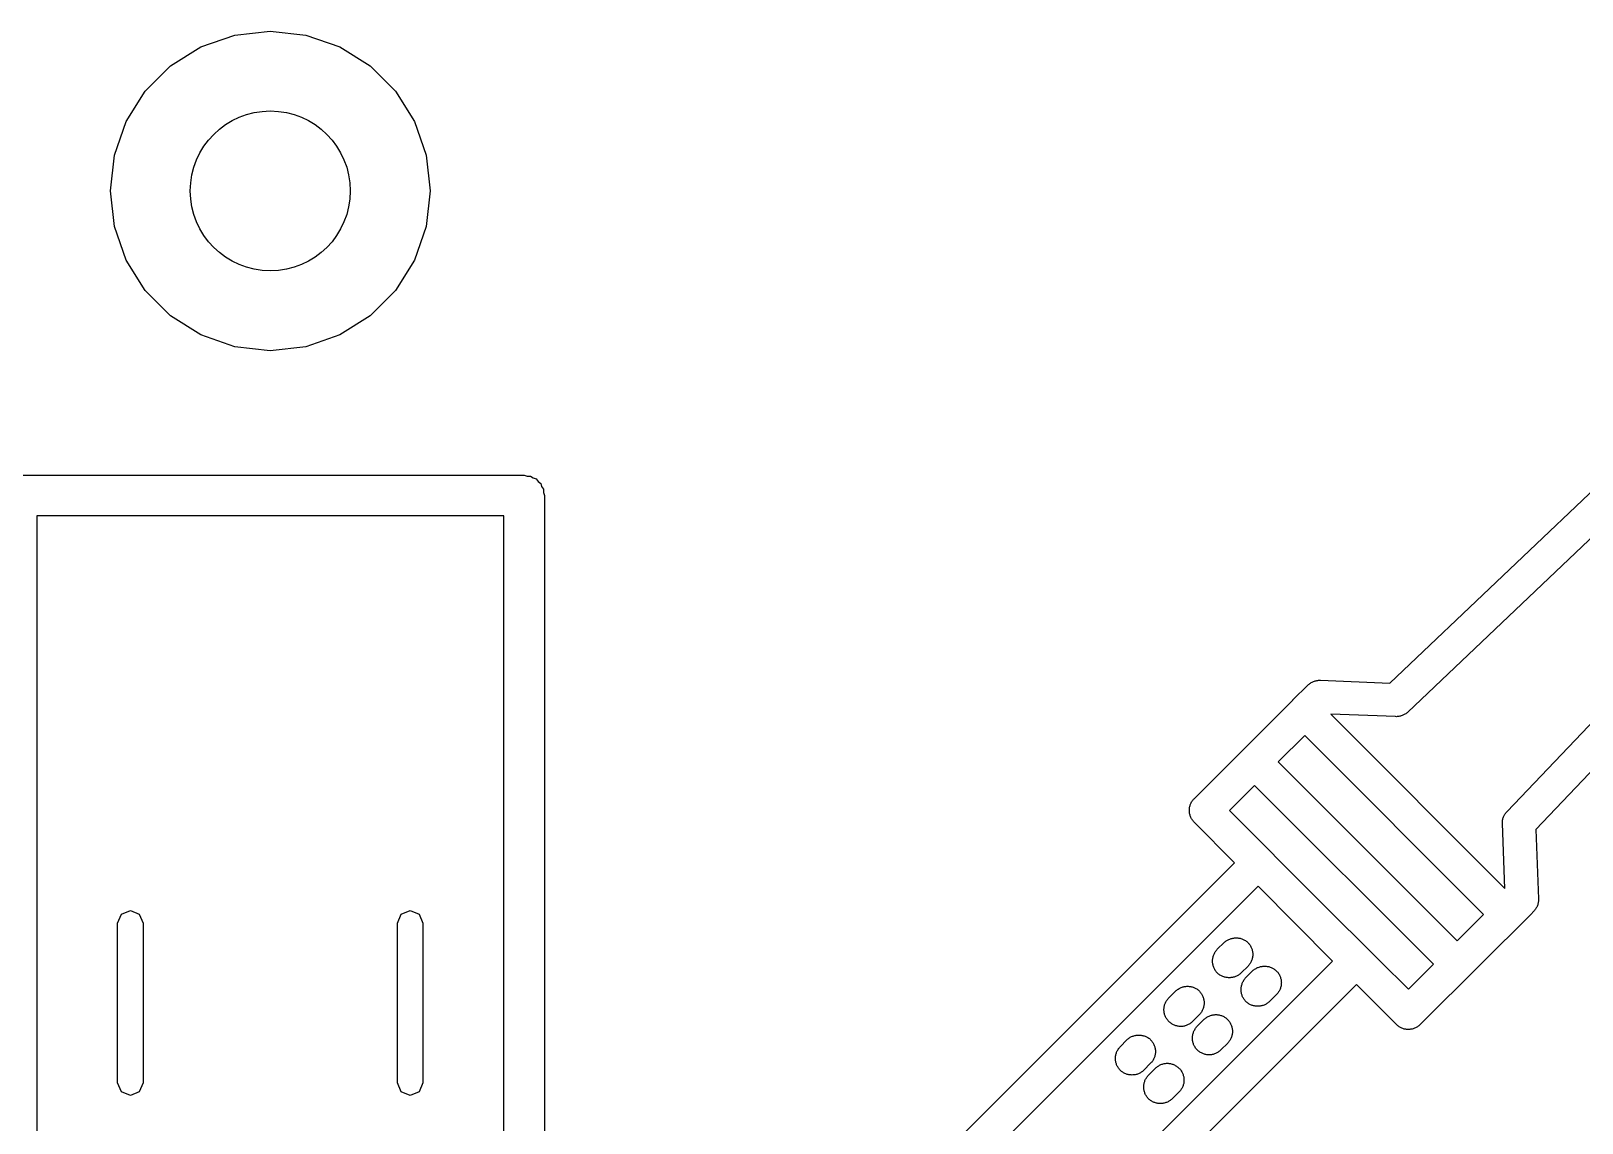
# Model space of a CAD drawing. Extents: x 101.3 to 159.9, y -98.9 to -67.7.
# Drawn here: x 146 to 153.76, y -87.7 to -82.24 of the extents above; entities that cross this region are included whole.
import ezdxf

# ---------------------------------------------------------------- set-up
doc = ezdxf.new("R2010")
doc.units = 0
doc.layers.add('BLACK', color=7, linetype='CONTINUOUS')

msp = doc.modelspace()

# ---------------------------------------------------------------- linework, layer by layer
at = {"layer": 'BLACK', "linetype": 'CONTINUOUS'}
for p, q in [((146.852893, -82.315225), (147.021983, -82.256058)), ((147.021983, -82.256058), (147.2, -82.236)), ((147.2, -82.236), (147.378017, -82.256058)), ((147.378017, -82.256058), (147.547107, -82.315225)), ((146.701208, -82.410535), (146.852893, -82.315225)), ((147.547107, -82.315225), (147.698792, -82.410535)), ((146.574535, -82.537208), (146.701208, -82.410535)), ((147.698792, -82.410535), (147.825465, -82.537208)), ((146.479225, -82.688893), (146.574535, -82.537208)), ((147.825465, -82.537208), (147.920775, -82.688893)), ((146.420058, -82.857983), (146.479225, -82.688893)), ((147.920775, -82.688893), (147.979942, -82.857983)), ((146.4, -83.036), (146.420058, -82.857983)), ((147.979942, -82.857983), (148, -83.036)), ((146.420058, -83.214017), (146.4, -83.036)), ((148, -83.036), (147.979942, -83.214017)), ((146.479225, -83.383107), (146.420058, -83.214017)), ((147.979942, -83.214017), (147.920775, -83.383107)), ((146.574535, -83.534792), (146.479225, -83.383107)), ((147.920775, -83.383107), (147.825465, -83.534792)), ((146.701208, -83.661465), (146.574535, -83.534792)), ((147.825465, -83.534792), (147.698792, -83.661465)), ((152.8, -85.5), (154.890209, -83.510334)), ((146.852893, -83.756775), (146.701208, -83.661465)), ((147.698792, -83.661465), (147.547107, -83.756775)), ((155.006625, -83.629926), (152.8889, -85.644992)), ((147.021983, -83.815942), (146.852893, -83.756775)), ((147.547107, -83.756775), (147.378017, -83.815942)), ((147.2, -83.836), (147.021983, -83.815942)), ((147.378017, -83.815942), (147.2, -83.836)), ((153.385259, -86.142409), (155.398208, -84.025742)), ((155.516742, -84.1411), (153.529192, -86.231309)), ((145.93, -84.4584), (148.47, -84.4584)), ((148.47, -84.4584), (148.485305, -84.463373)), ((148.485305, -84.463373), (148.501396, -84.463373)), ((148.501396, -84.463373), (148.514414, -84.472831)), ((148.514414, -84.472831), (148.529719, -84.477804)), ((148.529719, -84.477804), (148.539177, -84.490822)), ((148.539177, -84.490822), (148.552196, -84.500281)), ((148.552196, -84.500281), (148.557168, -84.515585)), ((148.557168, -84.515585), (148.566627, -84.528604)), ((148.566627, -84.528604), (148.566627, -84.544694)), ((148.566627, -84.544694), (148.5716, -84.56)), ((148.5716, -84.56), (148.5716, -89.64)), ((146.0316, -84.6616), (146.0316, -89.5384)), ((148.3684, -84.6616), (146.0316, -84.6616)), ((148.3684, -89.5384), (148.3684, -84.6616)), ((152.314226, -85.583609), (152.389367, -85.509525)), ((152.389367, -85.509525), (152.392428, -85.506624)), ((152.392428, -85.506624), (152.395653, -85.503878)), ((152.395653, -85.503878), (152.399029, -85.501293)), ((152.399029, -85.501293), (152.402546, -85.498876)), ((152.402546, -85.498876), (152.406194, -85.496632)), ((152.406194, -85.496632), (152.409961, -85.494568)), ((152.409961, -85.494568), (152.413836, -85.49269)), ((152.413836, -85.49269), (152.41781, -85.491004)), ((152.41781, -85.491004), (152.42187, -85.489517)), ((152.42187, -85.489517), (152.426006, -85.488235)), ((152.426006, -85.488235), (152.430207, -85.487163)), ((152.430207, -85.487163), (152.434462, -85.486308)), ((152.434462, -85.486308), (152.438761, -85.485677)), ((152.438761, -85.485677), (152.443092, -85.485275)), ((152.443092, -85.485275), (152.447445, -85.485108)), ((152.447445, -85.485108), (152.451808, -85.485184)), ((152.451808, -85.485184), (152.8, -85.5)), ((152.063401, -85.834434), (152.314226, -85.584667)), ((152.314226, -85.584667), (152.314226, -85.583609)), ((152.827517, -85.667217), (152.503667, -85.655575)), ((152.503667, -85.655575), (153.374675, -86.526584)), ((152.831845, -85.667304), (152.827517, -85.667217)), ((152.836101, -85.667174), (152.831845, -85.667304)), ((152.840286, -85.666829), (152.836101, -85.667174)), ((152.844401, -85.666274), (152.840286, -85.666829)), ((152.848447, -85.665516), (152.844401, -85.666274)), ((152.852427, -85.664557), (152.848447, -85.665516)), ((152.856342, -85.663403), (152.852427, -85.664557)), ((152.860193, -85.662058), (152.856342, -85.663403)), ((152.863982, -85.660527), (152.860193, -85.662058)), ((152.867711, -85.658814), (152.863982, -85.660527)), ((152.871381, -85.656925), (152.867711, -85.658814)), ((152.874993, -85.654864), (152.871381, -85.656925)), ((152.87855, -85.652636), (152.874993, -85.654864)), ((152.882052, -85.650244), (152.87855, -85.652636)), ((152.885502, -85.647695), (152.882052, -85.650244)), ((152.8889, -85.644992), (152.885502, -85.647695)), ((152.37455, -85.761409), (152.240142, -85.893701)), ((153.267784, -86.656759), (152.37455, -85.761409)), ((151.821042, -86.07785), (152.063401, -85.834434)), ((152.240142, -85.893701), (153.135492, -86.789051)), ((152.122667, -86.011176), (151.997784, -86.137117)), ((153.016959, -86.906525), (152.122667, -86.011176)), ((151.802587, -86.104987), (151.804221, -86.101293)), ((151.804221, -86.101293), (151.806048, -86.09767)), ((151.806048, -86.09767), (151.808066, -86.094126)), ((151.808066, -86.094126), (151.810277, -86.090668)), ((151.810277, -86.090668), (151.81268, -86.087304)), ((151.81268, -86.087304), (151.815275, -86.084042)), ((151.815275, -86.084042), (151.818062, -86.080888)), ((151.818062, -86.080888), (151.821042, -86.07785)), ((151.796436, -86.136191), (151.796532, -86.1322)), ((151.796532, -86.140185), (151.796436, -86.136191)), ((151.796532, -86.1322), (151.79682, -86.12822)), ((151.79682, -86.144174), (151.796532, -86.140185)), ((151.79682, -86.12822), (151.797301, -86.124258)), ((151.797301, -86.148152), (151.79682, -86.144174)), ((151.797301, -86.124258), (151.797974, -86.120322)), ((151.797974, -86.152109), (151.797301, -86.148152)), ((151.797974, -86.120322), (151.798839, -86.116419)), ((151.798839, -86.15604), (151.797974, -86.152109)), ((151.798839, -86.116419), (151.799896, -86.112558)), ((151.799896, -86.159936), (151.798839, -86.15604)), ((151.799896, -86.112558), (151.801146, -86.108744)), ((151.801146, -86.16379), (151.799896, -86.159936)), ((151.801146, -86.108744), (151.802587, -86.104987)), ((151.802587, -86.167594), (151.801146, -86.16379)), ((151.804221, -86.17134), (151.802587, -86.167594)), ((151.806048, -86.175022), (151.804221, -86.17134)), ((151.808066, -86.178631), (151.806048, -86.175022)), ((151.810277, -86.18216), (151.808066, -86.178631)), ((151.997784, -86.137117), (152.4444, -86.584792)), ((153.363709, -86.181066), (153.364691, -86.177063)), ((153.364691, -86.177063), (153.365878, -86.173126)), ((153.365878, -86.173126), (153.367267, -86.169264)), ((153.367267, -86.169264), (153.368854, -86.165489)), ((153.368854, -86.165489), (153.370636, -86.161812)), ((153.370636, -86.161812), (153.372611, -86.158244)), ((153.372611, -86.158244), (153.374774, -86.154795)), ((153.374774, -86.154795), (153.377124, -86.151476)), ((153.377124, -86.151476), (153.379657, -86.148298)), ((153.379657, -86.148298), (153.382369, -86.145272)), ((153.382369, -86.145272), (153.385259, -86.142409)), ((151.81268, -86.185602), (151.810277, -86.18216)), ((151.815275, -86.188948), (151.81268, -86.185602)), ((151.818062, -86.192192), (151.815275, -86.188948)), ((151.821042, -86.195325), (151.818062, -86.192192)), ((152.022126, -86.398525), (151.821042, -86.195325)), ((153.361888, -86.19751), (153.362021, -86.193356)), ((153.361975, -86.201675), (153.361888, -86.19751)), ((153.374675, -86.526584), (153.361975, -86.201675)), ((153.362021, -86.193356), (153.362371, -86.189223)), ((153.362371, -86.189223), (153.362934, -86.185123)), ((153.362934, -86.185123), (153.363709, -86.181066)), ((153.529192, -86.231309), (153.54295, -86.5795)), ((149.848309, -88.573401), (152.022126, -86.398525)), ((152.140659, -86.516), (149.964725, -88.691934)), ((152.513192, -86.89065), (152.140659, -86.516)), ((146.455099, -86.655099), (146.5, -86.6365)), ((146.5, -86.6365), (146.544901, -86.655099)), ((147.855099, -86.655099), (147.9, -86.6365)), ((147.9, -86.6365), (147.944901, -86.655099)), ((152.4444, -86.584792), (152.750984, -86.89065)), ((153.519667, -86.640884), (153.503762, -86.656759)), ((153.522382, -86.637822), (153.519667, -86.640884)), ((153.524965, -86.6346), (153.522382, -86.637822)), ((153.527408, -86.631228), (153.524965, -86.6346)), ((153.529705, -86.627721), (153.527408, -86.631228)), ((153.531846, -86.624089), (153.529705, -86.627721)), ((153.533824, -86.620345), (153.531846, -86.624089)), ((153.535632, -86.616503), (153.533824, -86.620345)), ((153.537262, -86.612573), (153.535632, -86.616503)), ((153.538705, -86.608569), (153.537262, -86.612573)), ((153.539955, -86.604504), (153.538705, -86.608569)), ((153.541003, -86.600388), (153.539955, -86.604504)), ((153.541842, -86.596235), (153.541003, -86.600388)), ((153.542464, -86.592058), (153.541842, -86.596235)), ((153.542861, -86.587868), (153.542464, -86.592058)), ((153.543026, -86.583678), (153.542861, -86.587868)), ((153.54295, -86.5795), (153.543026, -86.583678)), ((146.4365, -86.7), (146.455099, -86.655099)), ((146.4365, -87.5), (146.4365, -86.7)), ((146.544901, -86.655099), (146.5635, -86.7)), ((146.5635, -86.7), (146.5635, -87.5)), ((147.8365, -86.7), (147.855099, -86.655099)), ((147.8365, -87.5), (147.8365, -86.7)), ((147.944901, -86.655099), (147.9635, -86.7)), ((147.9635, -86.7), (147.9635, -87.5)), ((153.135492, -86.789051), (153.267784, -86.656759)), ((153.503762, -86.656759), (153.25353, -86.906525)), ((151.9364, -86.831384), (151.970266, -86.797517)), ((151.970266, -86.797517), (151.97349, -86.794814)), ((151.97349, -86.794814), (151.976809, -86.792263)), ((151.976809, -86.792263), (151.980217, -86.789867)), ((151.980217, -86.789867), (151.983711, -86.787629)), ((151.983711, -86.787629), (151.987285, -86.785552)), ((151.987285, -86.785552), (151.990935, -86.783639)), ((151.990935, -86.783639), (151.994656, -86.781894)), ((151.994656, -86.781894), (151.998445, -86.780319)), ((151.998445, -86.780319), (152.002295, -86.778918)), ((152.002295, -86.778918), (152.006202, -86.777694)), ((152.006202, -86.777694), (152.010163, -86.77665)), ((152.010163, -86.77665), (152.014171, -86.775788)), ((152.014171, -86.775788), (152.018223, -86.775113)), ((152.018223, -86.775113), (152.022313, -86.774627)), ((152.022313, -86.774627), (152.026437, -86.774333)), ((152.026437, -86.774333), (152.030591, -86.774234)), ((152.030591, -86.774234), (152.034734, -86.774321)), ((152.034734, -86.774321), (152.038825, -86.774585)), ((152.038825, -86.774585), (152.042863, -86.775029)), ((152.042863, -86.775029), (152.046847, -86.775656)), ((152.046847, -86.775656), (152.050775, -86.776469)), ((152.050775, -86.776469), (152.054646, -86.777471)), ((152.054646, -86.777471), (152.058458, -86.778665)), ((152.058458, -86.778665), (152.06221, -86.780055)), ((152.06221, -86.780055), (152.065899, -86.781643)), ((152.065899, -86.781643), (152.069525, -86.783432)), ((152.069525, -86.783432), (152.073086, -86.785427)), ((152.073086, -86.785427), (152.07658, -86.787629)), ((152.07658, -86.787629), (152.080006, -86.790041)), ((152.080006, -86.790041), (152.083362, -86.792668)), ((152.083362, -86.792668), (152.086647, -86.795512)), ((152.086647, -86.795512), (152.089859, -86.798575)), ((152.089859, -86.798575), (152.092742, -86.801613)), ((151.913424, -86.878629), (151.914076, -86.874656)), ((151.914076, -86.874656), (151.914913, -86.870712)), ((151.914913, -86.870712), (151.915936, -86.866806)), ((151.915936, -86.866806), (151.917145, -86.862943)), ((151.917145, -86.862943), (151.91854, -86.859132)), ((151.91854, -86.859132), (151.920122, -86.85538)), ((151.920122, -86.85538), (151.921889, -86.851694)), ((151.921889, -86.851694), (151.923842, -86.848082)), ((151.923842, -86.848082), (151.925982, -86.844551)), ((151.925982, -86.844551), (151.928307, -86.841108)), ((151.928307, -86.841108), (151.930819, -86.837761)), ((151.930819, -86.837761), (151.933516, -86.834517)), ((151.933516, -86.834517), (151.9364, -86.831384)), ((152.092742, -86.801613), (152.09544, -86.804767)), ((152.09544, -86.804767), (152.097951, -86.808029)), ((152.097951, -86.808029), (152.100277, -86.811393)), ((152.100277, -86.811393), (152.102416, -86.814851)), ((152.102416, -86.814851), (152.104369, -86.818395)), ((152.104369, -86.818395), (152.106137, -86.822018)), ((152.106137, -86.822018), (152.107718, -86.825712)), ((152.107718, -86.825712), (152.109113, -86.829469)), ((152.109113, -86.829469), (152.110323, -86.833283)), ((152.110323, -86.833283), (152.111346, -86.837145)), ((152.111346, -86.876765), (152.110323, -86.880661)), ((152.111346, -86.837145), (152.112183, -86.841047)), ((152.112183, -86.872835), (152.111346, -86.876765)), ((152.112183, -86.841047), (152.112834, -86.844983)), ((152.112834, -86.868877), (152.112183, -86.872835)), ((152.112834, -86.844983), (152.113299, -86.848945)), ((152.113299, -86.864899), (152.112834, -86.868877)), ((152.113299, -86.848945), (152.113578, -86.852925)), ((152.113578, -86.86091), (152.113299, -86.864899)), ((152.113578, -86.852925), (152.113671, -86.856916)), ((152.113671, -86.856916), (152.113578, -86.86091)), ((150.085376, -89.317409), (152.513192, -86.89065)), ((151.912587, -86.890651), (151.91268, -86.886633)), ((151.91268, -86.894668), (151.912587, -86.890651)), ((151.91268, -86.886633), (151.912959, -86.882624)), ((151.912959, -86.898677), (151.91268, -86.894668)), ((151.912959, -86.882624), (151.913424, -86.878629)), ((151.913424, -86.902672), (151.912959, -86.898677)), ((151.914076, -86.906645), (151.913424, -86.902672)), ((151.914913, -86.910589), (151.914076, -86.906645)), ((151.915936, -86.914496), (151.914913, -86.910589)), ((151.917145, -86.918358), (151.915936, -86.914496)), ((151.91854, -86.922169), (151.917145, -86.918358)), ((151.920122, -86.925921), (151.91854, -86.922169)), ((151.921889, -86.929607), (151.920122, -86.925921)), ((151.923842, -86.933219), (151.921889, -86.929607)), ((151.925982, -86.93675), (151.923842, -86.933219)), ((151.928307, -86.940193), (151.925982, -86.93675)), ((151.930819, -86.94354), (151.928307, -86.940193)), ((151.933516, -86.946784), (151.930819, -86.94354)), ((151.9364, -86.949917), (151.933516, -86.946784)), ((151.939536, -86.952801), (151.9364, -86.949917)), ((151.942789, -86.955498), (151.939536, -86.952801)), ((151.946151, -86.95801), (151.942789, -86.955498)), ((152.049602, -86.955498), (152.046241, -86.95801)), ((152.052855, -86.952801), (152.049602, -86.955498)), ((152.055992, -86.949917), (152.052855, -86.952801)), ((152.089859, -86.916051), (152.055992, -86.949917)), ((152.079276, -86.9732), (152.113142, -86.939334)), ((152.092742, -86.912917), (152.089859, -86.916051)), ((152.09544, -86.909673), (152.092742, -86.912917)), ((152.097951, -86.906327), (152.09544, -86.909673)), ((152.100277, -86.902885), (152.097951, -86.906327)), ((152.102416, -86.899356), (152.100277, -86.902885)), ((152.104369, -86.895747), (152.102416, -86.899356)), ((152.106137, -86.892065), (152.104369, -86.895747)), ((152.107718, -86.888319), (152.106137, -86.892065)), ((152.109113, -86.884515), (152.107718, -86.888319)), ((152.110323, -86.880661), (152.109113, -86.884515)), ((152.113142, -86.939334), (152.116365, -86.936456)), ((152.116365, -86.936456), (152.119682, -86.933775)), ((152.119682, -86.933775), (152.123085, -86.93129)), ((152.123085, -86.93129), (152.126569, -86.928998)), ((152.126569, -86.928998), (152.130128, -86.926899)), ((152.130128, -86.926899), (152.133755, -86.92499)), ((152.133755, -86.92499), (152.137443, -86.923271)), ((152.137443, -86.923271), (152.141188, -86.921739)), ((152.141188, -86.921739), (152.144982, -86.920393)), ((152.144982, -86.920393), (152.148819, -86.919232)), ((152.148819, -86.919232), (152.152694, -86.918253)), ((152.152694, -86.918253), (152.1566, -86.917456)), ((152.1566, -86.917456), (152.16053, -86.916839)), ((152.16053, -86.916839), (152.164479, -86.9164)), ((152.164479, -86.9164), (152.168441, -86.916138)), ((152.168441, -86.916138), (152.172409, -86.916051)), ((152.172409, -86.916051), (152.176737, -86.916138)), ((152.176737, -86.916138), (152.180991, -86.916402)), ((152.180991, -86.916402), (152.185171, -86.916846)), ((152.185171, -86.916846), (152.189276, -86.917473)), ((152.189276, -86.917473), (152.193307, -86.918285)), ((152.193307, -86.918285), (152.197263, -86.919287)), ((152.197263, -86.919287), (152.201145, -86.920482)), ((152.201145, -86.920482), (152.204953, -86.921871)), ((152.204953, -86.921871), (152.208686, -86.923459)), ((152.208686, -86.923459), (152.212344, -86.925249)), ((152.212344, -86.925249), (152.215929, -86.927243)), ((152.215929, -86.927243), (152.219439, -86.929445)), ((152.219439, -86.929445), (152.222874, -86.931858)), ((152.222874, -86.931858), (152.226235, -86.934484)), ((152.226235, -86.934484), (152.229522, -86.937328)), ((152.229522, -86.937328), (152.232734, -86.940392)), ((152.232734, -86.940392), (152.235617, -86.943432)), ((152.235617, -86.943432), (152.238315, -86.946595)), ((152.238315, -86.946595), (152.240826, -86.949871)), ((152.240826, -86.949871), (152.243152, -86.953253)), ((152.243152, -86.953253), (152.245291, -86.956733)), ((152.750984, -86.89065), (152.892076, -87.031408)), ((152.892076, -87.031408), (153.016959, -86.906525)), ((153.25353, -86.906525), (152.951342, -87.20815)), ((152.631725, -87.008125), (150.457909, -89.181942)), ((151.734448, -87.03533), (151.737852, -87.032792)), ((151.737852, -87.032792), (151.741336, -87.030433)), ((151.741336, -87.030433), (151.744894, -87.028254)), ((151.744894, -87.028254), (151.748521, -87.026256)), ((151.748521, -87.026256), (151.75221, -87.024441)), ((151.75221, -87.024441), (151.755954, -87.02281)), ((151.755954, -87.02281), (151.759748, -87.021365)), ((151.759748, -87.021365), (151.763586, -87.020108)), ((151.763586, -87.020108), (151.76746, -87.019041)), ((151.76746, -87.019041), (151.771366, -87.018163)), ((151.771366, -87.018163), (151.775296, -87.017479)), ((151.775296, -87.017479), (151.779246, -87.016987)), ((151.779246, -87.016987), (151.783207, -87.016692)), ((151.783207, -87.016692), (151.787175, -87.016593)), ((151.787175, -87.016593), (151.791317, -87.01668)), ((151.791317, -87.01668), (151.795408, -87.016944)), ((151.795408, -87.016944), (151.799446, -87.017388)), ((151.799446, -87.017388), (151.80343, -87.018015)), ((151.80343, -87.018015), (151.807359, -87.018828)), ((151.807359, -87.018828), (151.811229, -87.01983)), ((151.811229, -87.01983), (151.815041, -87.021024)), ((151.815041, -87.021024), (151.818793, -87.022413)), ((151.818793, -87.022413), (151.822482, -87.024001)), ((151.822482, -87.024001), (151.826108, -87.025791)), ((151.826108, -87.025791), (151.829669, -87.027785)), ((151.829669, -87.027785), (151.833163, -87.029987)), ((151.833163, -87.029987), (151.836589, -87.0324)), ((151.836589, -87.0324), (151.839945, -87.035026)), ((151.949613, -86.960335), (151.946151, -86.95801)), ((151.953168, -86.962475), (151.949613, -86.960335)), ((151.956808, -86.964428), (151.953168, -86.962475)), ((151.960526, -86.966196), (151.956808, -86.964428)), ((151.964314, -86.967777), (151.960526, -86.966196)), ((151.968163, -86.969172), (151.964314, -86.967777)), ((151.972067, -86.970381), (151.968163, -86.969172)), ((151.976018, -86.971405), (151.972067, -86.970381)), ((151.980007, -86.972242), (151.976018, -86.971405)), ((151.984027, -86.972893), (151.980007, -86.972242)), ((151.98807, -86.973358), (151.984027, -86.972893)), ((151.992129, -86.973637), (151.98807, -86.973358)), ((151.996196, -86.97373), (151.992129, -86.973637)), ((152.000263, -86.973637), (151.996196, -86.97373)), ((152.004322, -86.973358), (152.000263, -86.973637)), ((152.008365, -86.972893), (152.004322, -86.973358)), ((152.012385, -86.972242), (152.008365, -86.972893)), ((152.016374, -86.971405), (152.012385, -86.972242)), ((152.020325, -86.970381), (152.016374, -86.971405)), ((152.024229, -86.969172), (152.020325, -86.970381)), ((152.028078, -86.967777), (152.024229, -86.969172)), ((152.031866, -86.966196), (152.028078, -86.967777)), ((152.035584, -86.964428), (152.031866, -86.966196)), ((152.039224, -86.962475), (152.035584, -86.964428)), ((152.042779, -86.960335), (152.039224, -86.962475)), ((152.046241, -86.95801), (152.042779, -86.960335)), ((152.055463, -87.03379), (152.055556, -87.02972)), ((152.055556, -87.02972), (152.055835, -87.025652)), ((152.055835, -87.025652), (152.0563, -87.021593)), ((152.0563, -87.021593), (152.056951, -87.017551)), ((152.056951, -87.017551), (152.057788, -87.013534)), ((152.057788, -87.013534), (152.058812, -87.00955)), ((152.058812, -87.00955), (152.060021, -87.005606)), ((152.060021, -87.005606), (152.061416, -87.001709)), ((152.061416, -87.001709), (152.062997, -86.997869)), ((152.062997, -86.997869), (152.064765, -86.994092)), ((152.064765, -86.994092), (152.066718, -86.990387)), ((152.066718, -86.990387), (152.068858, -86.98676)), ((152.068858, -86.98676), (152.071183, -86.983221)), ((152.071183, -86.983221), (152.073695, -86.979776)), ((152.073695, -86.979776), (152.076392, -86.976433)), ((152.076392, -86.976433), (152.079276, -86.9732)), ((152.245291, -86.956733), (152.247245, -86.960303)), ((152.247245, -86.960303), (152.249012, -86.963953)), ((152.249012, -86.963953), (152.250593, -86.967677)), ((152.250593, -87.030582), (152.249012, -87.034306)), ((152.250593, -86.967677), (152.251988, -86.971466)), ((152.251988, -87.026793), (152.250593, -87.030582)), ((152.251988, -86.971466), (152.253198, -86.975312)), ((152.253198, -87.022947), (152.251988, -87.026793)), ((152.253198, -86.975312), (152.254221, -86.979207)), ((152.254221, -87.019052), (152.253198, -87.022947)), ((152.254221, -86.979207), (152.255058, -86.983143)), ((152.255058, -87.015116), (152.254221, -87.019052)), ((152.255058, -86.983143), (152.255709, -86.987111)), ((152.255709, -87.011148), (152.255058, -87.015116)), ((152.255709, -86.987111), (152.256174, -86.991104)), ((152.256174, -87.007155), (152.255709, -87.011148)), ((152.256174, -86.991104), (152.256453, -86.995113)), ((152.256453, -87.003147), (152.256174, -87.007155)), ((152.256453, -86.995113), (152.256546, -86.99913)), ((152.256546, -86.99913), (152.256453, -87.003147)), ((152.832808, -87.20815), (152.631725, -87.008125)), ((151.671839, -87.114086), (151.672896, -87.11019)), ((151.672896, -87.11019), (151.674146, -87.106336)), ((151.674146, -87.106336), (151.675588, -87.102532)), ((151.675588, -87.102532), (151.677222, -87.098785)), ((151.677222, -87.098785), (151.679048, -87.095104)), ((151.679048, -87.095104), (151.681066, -87.091495)), ((151.681066, -87.091495), (151.683277, -87.087965)), ((151.683277, -87.087965), (151.68568, -87.084524)), ((151.68568, -87.084524), (151.688275, -87.081178)), ((151.688275, -87.081178), (151.691063, -87.077934)), ((151.691063, -87.077934), (151.694042, -87.074801)), ((151.694042, -87.074801), (151.727908, -87.040934)), ((151.727908, -87.040934), (151.731132, -87.038044)), ((151.731132, -87.038044), (151.734448, -87.03533)), ((151.839945, -87.035026), (151.84323, -87.03787)), ((151.84323, -87.03787), (151.846442, -87.040934)), ((151.846442, -87.040934), (151.849325, -87.043974)), ((151.849325, -87.043974), (151.852023, -87.047136)), ((151.852023, -87.047136), (151.854534, -87.050413)), ((151.854534, -87.050413), (151.85686, -87.053795)), ((151.85686, -87.053795), (151.858999, -87.057275)), ((151.858999, -87.057275), (151.860953, -87.060844)), ((151.860953, -87.060844), (151.86272, -87.064495)), ((151.86272, -87.064495), (151.864301, -87.068219)), ((151.864301, -87.068219), (151.865697, -87.072008)), ((151.865697, -87.072008), (151.866906, -87.075854)), ((151.866906, -87.075854), (151.867929, -87.079749)), ((151.867929, -87.079749), (151.868766, -87.083685)), ((151.868766, -87.083685), (151.869417, -87.087653)), ((151.869417, -87.087653), (151.869882, -87.091645)), ((151.869882, -87.107697), (151.869417, -87.11169)), ((151.869882, -87.091645), (151.870161, -87.095654)), ((151.870161, -87.103688), (151.869882, -87.107697)), ((151.870161, -87.095654), (151.870254, -87.099671)), ((151.870254, -87.099671), (151.870161, -87.103688)), ((152.055556, -87.037854), (152.055463, -87.03379)), ((152.055835, -87.041903), (152.055556, -87.037854)), ((152.0563, -87.045931), (152.055835, -87.041903)), ((152.056951, -87.04993), (152.0563, -87.045931)), ((152.057788, -87.053891), (152.056951, -87.04993)), ((152.058812, -87.057807), (152.057788, -87.053891)), ((152.060021, -87.061671), (152.058812, -87.057807)), ((152.061416, -87.065474), (152.060021, -87.061671)), ((152.062997, -87.069209), (152.061416, -87.065474)), ((152.064765, -87.072868), (152.062997, -87.069209)), ((152.066718, -87.076443), (152.064765, -87.072868)), ((152.068858, -87.079927), (152.066718, -87.076443)), ((152.071183, -87.083311), (152.068858, -87.079927)), ((152.073695, -87.086589), (152.071183, -87.083311)), ((152.076392, -87.089752), (152.073695, -87.086589)), ((152.079276, -87.092792), (152.076392, -87.089752)), ((152.082316, -87.095676), (152.079276, -87.092792)), ((152.085479, -87.098373), (152.082316, -87.095676)), ((152.088756, -87.100885), (152.085479, -87.098373)), ((152.092139, -87.10321), (152.088756, -87.100885)), ((152.095621, -87.10535), (152.092139, -87.10321)), ((152.099193, -87.107303), (152.095621, -87.10535)), ((152.102848, -87.10907), (152.099193, -87.107303)), ((152.106577, -87.110652), (152.102848, -87.10907)), ((152.110373, -87.112047), (152.106577, -87.110652)), ((152.169912, -87.110652), (152.166069, -87.112047)), ((152.173694, -87.10907), (152.169912, -87.110652)), ((152.177408, -87.107303), (152.173694, -87.10907)), ((152.181045, -87.10535), (152.177408, -87.107303)), ((152.184598, -87.10321), (152.181045, -87.10535)), ((152.188059, -87.100885), (152.184598, -87.10321)), ((152.19142, -87.098373), (152.188059, -87.100885)), ((152.194672, -87.095676), (152.19142, -87.098373)), ((152.197809, -87.092792), (152.194672, -87.095676)), ((152.232734, -87.057867), (152.197809, -87.092792)), ((152.235617, -87.054827), (152.232734, -87.057867)), ((152.238315, -87.051664), (152.235617, -87.054827)), ((152.240826, -87.048388), (152.238315, -87.051664)), ((152.243152, -87.045006), (152.240826, -87.048388)), ((152.245291, -87.041526), (152.243152, -87.045006)), ((152.247245, -87.037957), (152.245291, -87.041526)), ((152.249012, -87.034306), (152.247245, -87.037957)), ((151.669436, -87.133935), (151.669532, -87.129941)), ((151.669532, -87.137925), (151.669436, -87.133935)), ((151.669532, -87.129941), (151.66982, -87.125951)), ((151.66982, -87.141905), (151.669532, -87.137925)), ((151.66982, -87.125951), (151.670301, -87.121974)), ((151.670301, -87.145867), (151.66982, -87.141905)), ((151.670301, -87.121974), (151.670974, -87.118016)), ((151.670974, -87.149803), (151.670301, -87.145867)), ((151.670974, -87.118016), (151.671839, -87.114086)), ((151.671839, -87.153706), (151.670974, -87.149803)), ((151.672896, -87.157568), (151.671839, -87.153706)), ((151.674146, -87.161381), (151.672896, -87.157568)), ((151.675588, -87.165139), (151.674146, -87.161381)), ((151.677222, -87.168833), (151.675588, -87.165139)), ((151.679048, -87.172455), (151.677222, -87.168833)), ((151.681066, -87.176), (151.679048, -87.172455)), ((151.683277, -87.179457), (151.681066, -87.176)), ((151.68568, -87.182821), (151.683277, -87.179457)), ((151.688275, -87.186084), (151.68568, -87.182821)), ((151.691063, -87.189238), (151.688275, -87.186084)), ((151.846442, -87.158409), (151.811517, -87.193334)), ((151.835859, -87.216617), (151.870784, -87.181692)), ((151.849325, -87.155368), (151.846442, -87.158409)), ((151.852023, -87.152206), (151.849325, -87.155368)), ((151.854534, -87.14893), (151.852023, -87.152206)), ((151.85686, -87.145547), (151.854534, -87.14893)), ((151.858999, -87.142068), (151.85686, -87.145547)), ((151.860953, -87.138498), (151.858999, -87.142068)), ((151.86272, -87.134847), (151.860953, -87.138498)), ((151.864301, -87.131123), (151.86272, -87.134847)), ((151.865697, -87.127334), (151.864301, -87.131123)), ((151.866906, -87.123488), (151.865697, -87.127334)), ((151.867929, -87.119593), (151.866906, -87.123488)), ((151.868766, -87.115658), (151.867929, -87.119593)), ((151.869417, -87.11169), (151.868766, -87.115658)), ((151.870784, -87.181692), (151.874007, -87.178989)), ((151.874007, -87.178989), (151.877324, -87.176438)), ((151.877324, -87.176438), (151.880727, -87.174041)), ((151.880727, -87.174041), (151.884211, -87.171803)), ((151.884211, -87.171803), (151.88777, -87.169726)), ((151.88777, -87.169726), (151.891396, -87.167814)), ((151.891396, -87.167814), (151.895085, -87.166069)), ((151.895085, -87.166069), (151.898829, -87.164494)), ((151.898829, -87.164494), (151.902623, -87.163093)), ((151.902623, -87.163093), (151.906461, -87.161869)), ((151.906461, -87.161869), (151.910336, -87.160825)), ((151.910336, -87.160825), (151.914241, -87.159963)), ((151.914241, -87.159963), (151.918172, -87.159288)), ((151.918172, -87.159288), (151.922121, -87.158801)), ((151.922121, -87.158801), (151.926082, -87.158507)), ((151.926082, -87.158507), (151.93005, -87.158409)), ((151.93005, -87.158409), (151.934017, -87.158508)), ((151.934017, -87.158508), (151.937977, -87.158806)), ((151.937977, -87.158806), (151.941921, -87.159302)), ((151.941921, -87.159302), (151.945842, -87.159996)), ((151.945842, -87.159996), (151.949732, -87.160889)), ((151.949732, -87.160889), (151.953584, -87.161981)), ((151.953584, -87.161981), (151.957388, -87.16327)), ((151.957388, -87.16327), (151.961139, -87.164759)), ((151.961139, -87.164759), (151.964827, -87.166445)), ((151.964827, -87.166445), (151.968446, -87.168331)), ((151.968446, -87.168331), (151.971987, -87.170414)), ((151.971987, -87.170414), (151.975443, -87.172696)), ((151.975443, -87.172696), (151.978806, -87.175177)), ((151.978806, -87.175177), (151.982068, -87.177855)), ((151.982068, -87.177855), (151.985222, -87.180733)), ((151.985222, -87.180733), (151.988259, -87.183808)), ((151.988259, -87.183808), (151.991142, -87.186849)), ((151.991142, -87.186849), (151.99384, -87.190011)), ((152.114228, -87.113256), (152.110373, -87.112047)), ((152.118134, -87.114279), (152.114228, -87.113256)), ((152.122082, -87.115116), (152.118134, -87.114279)), ((152.126066, -87.115768), (152.122082, -87.115116)), ((152.130076, -87.116233), (152.126066, -87.115768)), ((152.134105, -87.116512), (152.130076, -87.116233)), ((152.138145, -87.116605), (152.134105, -87.116512)), ((152.142189, -87.116512), (152.138145, -87.116605)), ((152.146227, -87.116233), (152.142189, -87.116512)), ((152.150253, -87.115768), (152.146227, -87.116233)), ((152.154258, -87.115116), (152.150253, -87.115768)), ((152.158234, -87.114279), (152.154258, -87.115116)), ((152.162174, -87.113256), (152.158234, -87.114279)), ((152.166069, -87.112047), (152.162174, -87.113256)), ((151.511612, -87.266756), (151.515362, -87.26541)), ((151.515362, -87.26541), (151.519167, -87.264249)), ((151.519167, -87.264249), (151.523018, -87.26327)), ((151.523018, -87.26327), (151.526908, -87.262473)), ((151.526908, -87.262473), (151.530829, -87.261856)), ((151.530829, -87.261856), (151.534773, -87.261417)), ((151.534773, -87.261417), (151.538732, -87.261155)), ((151.538732, -87.261155), (151.5427, -87.261067)), ((151.5427, -87.261067), (151.546854, -87.261143)), ((151.546854, -87.261143), (151.550979, -87.261373)), ((151.550979, -87.261373), (151.555069, -87.261765)), ((151.555069, -87.261765), (151.559121, -87.262324)), ((151.559121, -87.262324), (151.563129, -87.263057)), ((151.563129, -87.263057), (151.567089, -87.26397)), ((151.567089, -87.26397), (151.570997, -87.265068)), ((151.570997, -87.265068), (151.574847, -87.266359)), ((151.694042, -87.192275), (151.691063, -87.189238)), ((151.697173, -87.195351), (151.694042, -87.192275)), ((151.700408, -87.198229), (151.697173, -87.195351)), ((151.70374, -87.200908), (151.700408, -87.198229)), ((151.707164, -87.20339), (151.70374, -87.200908)), ((151.710671, -87.205674), (151.707164, -87.20339)), ((151.714255, -87.20776), (151.710671, -87.205674)), ((151.717908, -87.20965), (151.714255, -87.20776)), ((151.721625, -87.211342), (151.717908, -87.20965)), ((151.725397, -87.212837), (151.721625, -87.211342)), ((151.729218, -87.214136), (151.725397, -87.212837)), ((151.733081, -87.215238), (151.729218, -87.214136)), ((151.736979, -87.216144), (151.733081, -87.215238)), ((151.740905, -87.216853), (151.736979, -87.216144)), ((151.744851, -87.217367), (151.740905, -87.216853)), ((151.748812, -87.217685), (151.744851, -87.217367)), ((151.752779, -87.217808), (151.748812, -87.217685)), ((151.756747, -87.217735), (151.752779, -87.217808)), ((151.760708, -87.217467), (151.756747, -87.217735)), ((151.764654, -87.217004), (151.760708, -87.217467)), ((151.76858, -87.216346), (151.764654, -87.217004)), ((151.772478, -87.215494), (151.76858, -87.216346)), ((151.776341, -87.214447), (151.772478, -87.215494)), ((151.780162, -87.213207), (151.776341, -87.214447)), ((151.783934, -87.211772), (151.780162, -87.213207)), ((151.787651, -87.210143), (151.783934, -87.211772)), ((151.791304, -87.208321), (151.787651, -87.210143)), ((151.794888, -87.206306), (151.791304, -87.208321)), ((151.798395, -87.204097), (151.794888, -87.206306)), ((151.801819, -87.201695), (151.798395, -87.204097)), ((151.805151, -87.199101), (151.801819, -87.201695)), ((151.808386, -87.196313), (151.805151, -87.199101)), ((151.811517, -87.193334), (151.808386, -87.196313)), ((151.812418, -87.268296), (151.812883, -87.264316)), ((151.812883, -87.264316), (151.813534, -87.260354)), ((151.813534, -87.260354), (151.814372, -87.256415)), ((151.814372, -87.256415), (151.815395, -87.252508)), ((151.815395, -87.252508), (151.816604, -87.248637)), ((151.816604, -87.248637), (151.817999, -87.244812)), ((151.817999, -87.244812), (151.819581, -87.241037)), ((151.819581, -87.241037), (151.821348, -87.23732)), ((151.821348, -87.23732), (151.823301, -87.233669)), ((151.823301, -87.233669), (151.825441, -87.230088)), ((151.825441, -87.230088), (151.827766, -87.226586)), ((151.827766, -87.226586), (151.830278, -87.223169)), ((151.830278, -87.223169), (151.832975, -87.219844)), ((151.832975, -87.219844), (151.835859, -87.216617)), ((151.99384, -87.190011), (151.996351, -87.193288)), ((151.996351, -87.193288), (151.998677, -87.19667)), ((151.998677, -87.19667), (152.000816, -87.20015)), ((152.000816, -87.20015), (152.00277, -87.203719)), ((152.00277, -87.203719), (152.004537, -87.20737)), ((152.004537, -87.20737), (152.006118, -87.211094)), ((152.006118, -87.211094), (152.007514, -87.214883)), ((152.007514, -87.214883), (152.008723, -87.218729)), ((152.008723, -87.218729), (152.009746, -87.222624)), ((152.009746, -87.262468), (152.008723, -87.266363)), ((152.009746, -87.222624), (152.010583, -87.226559)), ((152.010583, -87.258533), (152.009746, -87.262468)), ((152.010583, -87.226559), (152.011234, -87.230527)), ((152.011234, -87.254564), (152.010583, -87.258533)), ((152.011234, -87.230527), (152.011699, -87.23452)), ((152.011699, -87.250572), (152.011234, -87.254564)), ((152.011699, -87.23452), (152.011978, -87.238529)), ((152.011978, -87.246563), (152.011699, -87.250572)), ((152.011978, -87.238529), (152.012071, -87.242546)), ((152.012071, -87.242546), (152.011978, -87.246563)), ((152.835846, -87.21113), (152.832808, -87.20815)), ((152.839, -87.213918), (152.835846, -87.21113)), ((152.842263, -87.216513), (152.839, -87.213918)), ((152.845628, -87.218916), (152.842263, -87.216513)), ((152.849088, -87.221126), (152.845628, -87.218916)), ((152.852635, -87.223145), (152.849088, -87.221126)), ((152.856262, -87.224971), (152.852635, -87.223145)), ((152.859961, -87.226605), (152.856262, -87.224971)), ((152.863726, -87.228047), (152.859961, -87.226605)), ((152.867548, -87.229296), (152.863726, -87.228047)), ((152.871421, -87.230354), (152.867548, -87.229296)), ((152.875336, -87.231219), (152.871421, -87.230354)), ((152.879288, -87.231892), (152.875336, -87.231219)), ((152.883267, -87.232372), (152.879288, -87.231892)), ((152.887268, -87.232661), (152.883267, -87.232372)), ((152.891282, -87.232757), (152.887268, -87.232661)), ((152.895302, -87.232661), (152.891282, -87.232757)), ((152.899321, -87.232372), (152.895302, -87.232661)), ((152.903331, -87.231892), (152.899321, -87.232372)), ((152.907326, -87.231219), (152.903331, -87.231892)), ((152.911297, -87.230354), (152.907326, -87.231219)), ((152.915238, -87.229296), (152.911297, -87.230354)), ((152.919141, -87.228047), (152.915238, -87.229296)), ((152.922999, -87.226605), (152.919141, -87.228047)), ((152.926803, -87.224971), (152.922999, -87.226605)), ((152.930548, -87.223145), (152.926803, -87.224971)), ((152.934225, -87.221126), (152.930548, -87.223145)), ((152.937828, -87.218916), (152.934225, -87.221126)), ((152.941348, -87.216513), (152.937828, -87.218916)), ((152.944779, -87.213918), (152.941348, -87.216513)), ((152.948112, -87.21113), (152.944779, -87.213918)), ((152.951342, -87.20815), (152.948112, -87.21113)), ((151.432766, -87.346412), (151.434347, -87.342718)), ((151.434347, -87.342718), (151.436115, -87.339095)), ((151.436115, -87.339095), (151.438068, -87.335551)), ((151.438068, -87.335551), (151.440207, -87.332093)), ((151.440207, -87.332093), (151.442533, -87.328729)), ((151.442533, -87.328729), (151.445044, -87.325467)), ((151.445044, -87.325467), (151.447742, -87.322313)), ((151.447742, -87.322313), (151.450625, -87.319275)), ((151.450625, -87.319275), (151.484492, -87.28435)), ((151.484492, -87.28435), (151.487529, -87.281473)), ((151.487529, -87.281473), (151.490683, -87.278792)), ((151.490683, -87.278792), (151.493945, -87.276307)), ((151.493945, -87.276307), (151.497308, -87.274015)), ((151.497308, -87.274015), (151.500763, -87.271916)), ((151.500763, -87.271916), (151.504304, -87.270007)), ((151.504304, -87.270007), (151.507923, -87.268288)), ((151.507923, -87.268288), (151.511612, -87.266756)), ((151.574847, -87.266359), (151.578635, -87.267848)), ((151.578635, -87.267848), (151.582357, -87.269542)), ((151.582357, -87.269542), (151.586007, -87.271447)), ((151.586007, -87.271447), (151.589581, -87.273569)), ((151.589581, -87.273569), (151.593075, -87.275914)), ((151.593075, -87.275914), (151.596483, -87.278488)), ((151.596483, -87.278488), (151.599801, -87.281299)), ((151.599801, -87.281299), (151.603025, -87.28435)), ((151.603025, -87.28435), (151.605909, -87.287484)), ((151.605909, -87.287484), (151.608606, -87.290728)), ((151.608606, -87.290728), (151.611118, -87.294074)), ((151.611118, -87.294074), (151.613443, -87.297516)), ((151.613443, -87.297516), (151.615582, -87.301045)), ((151.615582, -87.301045), (151.617536, -87.304654)), ((151.617536, -87.304654), (151.619303, -87.308335)), ((151.619303, -87.308335), (151.620884, -87.312082)), ((151.620884, -87.312082), (151.62228, -87.315886)), ((151.62228, -87.315886), (151.623489, -87.31974)), ((151.623489, -87.31974), (151.624512, -87.323636)), ((151.624512, -87.323636), (151.625349, -87.327566)), ((151.625349, -87.327566), (151.626, -87.331524)), ((151.626, -87.331524), (151.626466, -87.335502)), ((151.626466, -87.335502), (151.626745, -87.339491)), ((151.626745, -87.339491), (151.626838, -87.343485)), ((151.812046, -87.276281), (151.812139, -87.272287)), ((151.812139, -87.280271), (151.812046, -87.276281)), ((151.812139, -87.272287), (151.812418, -87.268296)), ((151.812418, -87.284252), (151.812139, -87.280271)), ((151.812883, -87.288217), (151.812418, -87.284252)), ((151.813534, -87.292158), (151.812883, -87.288217)), ((151.814372, -87.296068), (151.813534, -87.292158)), ((151.815395, -87.299942), (151.814372, -87.296068)), ((151.816604, -87.303772), (151.815395, -87.299942)), ((151.817999, -87.307551), (151.816604, -87.303772)), ((151.819581, -87.311273), (151.817999, -87.307551)), ((151.821348, -87.314931), (151.819581, -87.311273)), ((151.823301, -87.318517), (151.821348, -87.314931)), ((151.825441, -87.322027), (151.823301, -87.318517)), ((151.827766, -87.325451), (151.825441, -87.322027)), ((151.830278, -87.328785), (151.827766, -87.325451)), ((151.832975, -87.33202), (151.830278, -87.328785)), ((151.835859, -87.33515), (151.832975, -87.33202)), ((151.839085, -87.33813), (151.835859, -87.33515)), ((151.842411, -87.340917), (151.839085, -87.33813)), ((151.845828, -87.343513), (151.842411, -87.340917)), ((151.948026, -87.340917), (151.944693, -87.343513)), ((151.951261, -87.33813), (151.948026, -87.340917)), ((151.954392, -87.33515), (151.951261, -87.33813)), ((151.988259, -87.301283), (151.954392, -87.33515)), ((151.991142, -87.298243), (151.988259, -87.301283)), ((151.99384, -87.295081), (151.991142, -87.298243)), ((151.996351, -87.291804), (151.99384, -87.295081)), ((151.998677, -87.288422), (151.996351, -87.291804)), ((152.000816, -87.284942), (151.998677, -87.288422)), ((152.00277, -87.281373), (152.000816, -87.284942)), ((152.004537, -87.277722), (152.00277, -87.281373)), ((152.006118, -87.273998), (152.004537, -87.277722)), ((152.007514, -87.270209), (152.006118, -87.273998)), ((152.008723, -87.266363), (152.007514, -87.270209)), ((151.426813, -87.377616), (151.426906, -87.373625)), ((151.426906, -87.38161), (151.426813, -87.377616)), ((151.426906, -87.373625), (151.427185, -87.369645)), ((151.427185, -87.385599), (151.426906, -87.38161)), ((151.427185, -87.369645), (151.42765, -87.365683)), ((151.42765, -87.389577), (151.427185, -87.385599)), ((151.42765, -87.365683), (151.428301, -87.361747)), ((151.428301, -87.393535), (151.42765, -87.389577)), ((151.428301, -87.361747), (151.429138, -87.357845)), ((151.429138, -87.397465), (151.428301, -87.393535)), ((151.429138, -87.357845), (151.430161, -87.353983)), ((151.430161, -87.401361), (151.429138, -87.397465)), ((151.430161, -87.353983), (151.431371, -87.350169)), ((151.431371, -87.405215), (151.430161, -87.401361)), ((151.431371, -87.350169), (151.432766, -87.346412)), ((151.432766, -87.409019), (151.431371, -87.405215)), ((151.434347, -87.412765), (151.432766, -87.409019)), ((151.436115, -87.416447), (151.434347, -87.412765)), ((151.438068, -87.420056), (151.436115, -87.416447)), ((151.440207, -87.423585), (151.438068, -87.420056)), ((151.603025, -87.401825), (151.569159, -87.43675)), ((151.605909, -87.398788), (151.603025, -87.401825)), ((151.608606, -87.395634), (151.605909, -87.398788)), ((151.611118, -87.392372), (151.608606, -87.395634)), ((151.613443, -87.389008), (151.611118, -87.392372)), ((151.615582, -87.38555), (151.613443, -87.389008)), ((151.617536, -87.382006), (151.615582, -87.38555)), ((151.619303, -87.378383), (151.617536, -87.382006)), ((151.620884, -87.374689), (151.619303, -87.378383)), ((151.62228, -87.370932), (151.620884, -87.374689)), ((151.623489, -87.367118), (151.62228, -87.370932)), ((151.624512, -87.363256), (151.623489, -87.367118)), ((151.625349, -87.359354), (151.624512, -87.363256)), ((151.626, -87.355417), (151.625349, -87.359354)), ((151.626466, -87.351456), (151.626, -87.355417)), ((151.626745, -87.347476), (151.626466, -87.351456)), ((151.626838, -87.343485), (151.626745, -87.347476)), ((151.630404, -87.423452), (151.633558, -87.420867)), ((151.633558, -87.420867), (151.63682, -87.418418)), ((151.63682, -87.418418), (151.640183, -87.416112)), ((151.640183, -87.416112), (151.643639, -87.413955)), ((151.643639, -87.413955), (151.64718, -87.411954)), ((151.64718, -87.411954), (151.650798, -87.410113)), ((151.650798, -87.410113), (151.654487, -87.40844)), ((151.654487, -87.40844), (151.658237, -87.40694)), ((151.658237, -87.40694), (151.662042, -87.40562)), ((151.662042, -87.40562), (151.665893, -87.404486)), ((151.665893, -87.404486), (151.669783, -87.403545)), ((151.669783, -87.403545), (151.673704, -87.402802)), ((151.673704, -87.402802), (151.677648, -87.402263)), ((151.677648, -87.402263), (151.681608, -87.401936)), ((151.681608, -87.401936), (151.685575, -87.401825)), ((151.685575, -87.401825), (151.689729, -87.401936)), ((151.689729, -87.401936), (151.693854, -87.402265)), ((151.693854, -87.402265), (151.697944, -87.402809)), ((151.697944, -87.402809), (151.701996, -87.403561)), ((151.701996, -87.403561), (151.706004, -87.404519)), ((151.706004, -87.404519), (151.709965, -87.405676)), ((151.709965, -87.405676), (151.713872, -87.407029)), ((151.713872, -87.407029), (151.717722, -87.408572)), ((151.717722, -87.408572), (151.72151, -87.410301)), ((151.72151, -87.410301), (151.725232, -87.412212)), ((151.725232, -87.412212), (151.728882, -87.4143)), ((151.728882, -87.4143), (151.732456, -87.416559)), ((151.732456, -87.416559), (151.73595, -87.418986)), ((151.73595, -87.418986), (151.739358, -87.421576)), ((151.84933, -87.345916), (151.845828, -87.343513)), ((151.85291, -87.348126), (151.84933, -87.345916)), ((151.856562, -87.350145), (151.85291, -87.348126)), ((151.860279, -87.351971), (151.856562, -87.350145)), ((151.864053, -87.353605), (151.860279, -87.351971)), ((151.867879, -87.355047), (151.864053, -87.353605)), ((151.871749, -87.356296), (151.867879, -87.355047)), ((151.875657, -87.357354), (151.871749, -87.356296)), ((151.879596, -87.358219), (151.875657, -87.357354)), ((151.883558, -87.358891), (151.879596, -87.358219)), ((151.887538, -87.359372), (151.883558, -87.358891)), ((151.891528, -87.35966), (151.887538, -87.359372)), ((151.895522, -87.359757), (151.891528, -87.35966)), ((151.899513, -87.35966), (151.895522, -87.359757)), ((151.903494, -87.359372), (151.899513, -87.35966)), ((151.907458, -87.358891), (151.903494, -87.359372)), ((151.911399, -87.358219), (151.907458, -87.358891)), ((151.91531, -87.357354), (151.911399, -87.358219)), ((151.919184, -87.356296), (151.91531, -87.357354)), ((151.923013, -87.355047), (151.919184, -87.356296)), ((151.926793, -87.353605), (151.923013, -87.355047)), ((151.930515, -87.351971), (151.926793, -87.353605)), ((151.934172, -87.350145), (151.930515, -87.351971)), ((151.937759, -87.348126), (151.934172, -87.350145)), ((151.941268, -87.345916), (151.937759, -87.348126)), ((151.944693, -87.343513), (151.941268, -87.345916)), ((151.442533, -87.427027), (151.440207, -87.423585)), ((151.445044, -87.430373), (151.442533, -87.427027)), ((151.447742, -87.433617), (151.445044, -87.430373)), ((151.450625, -87.43675), (151.447742, -87.433617)), ((151.453759, -87.439634), (151.450625, -87.43675)), ((151.457003, -87.442332), (151.453759, -87.439634)), ((151.46035, -87.444843), (151.457003, -87.442332)), ((151.463793, -87.447169), (151.46035, -87.444843)), ((151.467324, -87.449308), (151.463793, -87.447169)), ((151.470936, -87.451261), (151.467324, -87.449308)), ((151.474622, -87.453029), (151.470936, -87.451261)), ((151.478374, -87.45461), (151.474622, -87.453029)), ((151.482185, -87.456005), (151.478374, -87.45461)), ((151.486047, -87.457214), (151.482185, -87.456005)), ((151.489954, -87.458238), (151.486047, -87.457214)), ((151.493897, -87.459075), (151.489954, -87.458238)), ((151.49787, -87.459726), (151.493897, -87.459075)), ((151.501865, -87.460191), (151.49787, -87.459726)), ((151.505875, -87.46047), (151.501865, -87.460191)), ((151.509892, -87.460563), (151.505875, -87.46047)), ((151.513909, -87.46047), (151.509892, -87.460563)), ((151.517919, -87.460191), (151.513909, -87.46047)), ((151.521914, -87.459726), (151.517919, -87.460191)), ((151.525887, -87.459075), (151.521914, -87.459726)), ((151.529831, -87.458238), (151.525887, -87.459075)), ((151.533737, -87.457214), (151.529831, -87.458238)), ((151.5376, -87.456005), (151.533737, -87.457214)), ((151.541411, -87.45461), (151.5376, -87.456005)), ((151.545163, -87.453029), (151.541411, -87.45461)), ((151.548848, -87.451261), (151.545163, -87.453029)), ((151.552461, -87.449308), (151.548848, -87.451261)), ((151.555992, -87.447169), (151.552461, -87.449308)), ((151.559435, -87.444843), (151.555992, -87.447169)), ((151.562782, -87.442332), (151.559435, -87.444843)), ((151.566026, -87.439634), (151.562782, -87.442332)), ((151.569159, -87.43675), (151.566026, -87.439634)), ((151.570955, -87.50042), (151.571978, -87.496514)), ((151.571978, -87.496514), (151.573187, -87.492651)), ((151.573187, -87.492651), (151.574583, -87.48884)), ((151.574583, -87.48884), (151.576164, -87.485088)), ((151.576164, -87.485088), (151.577931, -87.481402)), ((151.577931, -87.481402), (151.579885, -87.47779)), ((151.579885, -87.47779), (151.582024, -87.474259)), ((151.582024, -87.474259), (151.584349, -87.470816)), ((151.584349, -87.470816), (151.586861, -87.467469)), ((151.586861, -87.467469), (151.589558, -87.464226)), ((151.589558, -87.464226), (151.592442, -87.461092)), ((151.592442, -87.461092), (151.627367, -87.426167)), ((151.627367, -87.426167), (151.630404, -87.423452)), ((151.739358, -87.421576), (151.742676, -87.424324)), ((151.742676, -87.424324), (151.7459, -87.427225)), ((151.7459, -87.427225), (151.748784, -87.430359)), ((151.748784, -87.430359), (151.751481, -87.433602)), ((151.751481, -87.433602), (151.753993, -87.436949)), ((151.753993, -87.436949), (151.756318, -87.44039)), ((151.756318, -87.44039), (151.758458, -87.443919)), ((151.758458, -87.443919), (151.760411, -87.447529)), ((151.760411, -87.447529), (151.762178, -87.45121)), ((151.762178, -87.45121), (151.76376, -87.454957)), ((151.76376, -87.454957), (151.765155, -87.458761)), ((151.765155, -87.458761), (151.766364, -87.462614)), ((151.766364, -87.462614), (151.767387, -87.46651)), ((151.767387, -87.46651), (151.768225, -87.470441)), ((151.768225, -87.470441), (151.768876, -87.474399)), ((151.768876, -87.498292), (151.768225, -87.502228)), ((151.768876, -87.474399), (151.769341, -87.478376)), ((151.769341, -87.49433), (151.768876, -87.498292)), ((151.769341, -87.478376), (151.76962, -87.482366)), ((151.76962, -87.49035), (151.769341, -87.49433)), ((151.76962, -87.482366), (151.769713, -87.486359)), ((151.769713, -87.486359), (151.76962, -87.49035)), ((146.455099, -87.544901), (146.4365, -87.5)), ((146.5, -87.5635), (146.455099, -87.544901)), ((146.544901, -87.544901), (146.5, -87.5635)), ((146.5635, -87.5), (146.544901, -87.544901)), ((147.855099, -87.544901), (147.8365, -87.5)), ((147.9, -87.5635), (147.855099, -87.544901)), ((147.944901, -87.544901), (147.9, -87.5635)), ((147.9635, -87.5), (147.944901, -87.544901)), ((151.568629, -87.520359), (151.568722, -87.516342)), ((151.568722, -87.524376), (151.568629, -87.520359)), ((151.568722, -87.516342), (151.569001, -87.512332)), ((151.569001, -87.528386), (151.568722, -87.524376)), ((151.569001, -87.512332), (151.569467, -87.508337)), ((151.569467, -87.532381), (151.569001, -87.528386)), ((151.569467, -87.508337), (151.570118, -87.504364)), ((151.570118, -87.536354), (151.569467, -87.532381)), ((151.570118, -87.504364), (151.570955, -87.50042)), ((151.570955, -87.540297), (151.570118, -87.536354)), ((151.571978, -87.544204), (151.570955, -87.540297)), ((151.573187, -87.548066), (151.571978, -87.544204)), ((151.574583, -87.551877), (151.573187, -87.548066)), ((151.576164, -87.555629), (151.574583, -87.551877)), ((151.577931, -87.559315), (151.576164, -87.555629)), ((151.579885, -87.562927), (151.577931, -87.559315)), ((151.582024, -87.566458), (151.579885, -87.562927)), ((151.584349, -87.569901), (151.582024, -87.566458)), ((151.586861, -87.573248), (151.584349, -87.569901)), ((151.589558, -87.576492), (151.586861, -87.573248)), ((151.7459, -87.5447), (151.709917, -87.579625)), ((151.748784, -87.541663), (151.7459, -87.5447)), ((151.751481, -87.538509), (151.748784, -87.541663)), ((151.753993, -87.535246), (151.751481, -87.538509)), ((151.756318, -87.531882), (151.753993, -87.535246)), ((151.758458, -87.528424), (151.756318, -87.531882)), ((151.760411, -87.52488), (151.758458, -87.528424)), ((151.762178, -87.521258), (151.760411, -87.52488)), ((151.76376, -87.517564), (151.762178, -87.521258)), ((151.765155, -87.513806), (151.76376, -87.517564)), ((151.766364, -87.509993), (151.765155, -87.513806)), ((151.767387, -87.506131), (151.766364, -87.509993)), ((151.768225, -87.502228), (151.767387, -87.506131)), ((151.592442, -87.579625), (151.589558, -87.576492)), ((151.595575, -87.582509), (151.592442, -87.579625)), ((151.598819, -87.585206), (151.595575, -87.582509)), ((151.602166, -87.587718), (151.598819, -87.585206)), ((151.605607, -87.590043), (151.602166, -87.587718)), ((151.609136, -87.592183), (151.605607, -87.590043)), ((151.612745, -87.594136), (151.609136, -87.592183)), ((151.616427, -87.595903), (151.612745, -87.594136)), ((151.620174, -87.597485), (151.616427, -87.595903)), ((151.623978, -87.59888), (151.620174, -87.597485)), ((151.627831, -87.600089), (151.623978, -87.59888)), ((151.631727, -87.601112), (151.627831, -87.600089)), ((151.635658, -87.60195), (151.631727, -87.601112)), ((151.639616, -87.602601), (151.635658, -87.60195)), ((151.643593, -87.603066), (151.639616, -87.602601)), ((151.647582, -87.603345), (151.643593, -87.603066)), ((151.651576, -87.603438), (151.647582, -87.603345)), ((151.655567, -87.603345), (151.651576, -87.603438)), ((151.659547, -87.603066), (151.655567, -87.603345)), ((151.663509, -87.602601), (151.659547, -87.603066)), ((151.667445, -87.60195), (151.663509, -87.602601)), ((151.671348, -87.601112), (151.667445, -87.60195)), ((151.67521, -87.600089), (151.671348, -87.601112)), ((151.679023, -87.59888), (151.67521, -87.600089)), ((151.682781, -87.597485), (151.679023, -87.59888)), ((151.686475, -87.595903), (151.682781, -87.597485)), ((151.690097, -87.594136), (151.686475, -87.595903)), ((151.693641, -87.592183), (151.690097, -87.594136)), ((151.697099, -87.590043), (151.693641, -87.592183)), ((151.700463, -87.587718), (151.697099, -87.590043)), ((151.703726, -87.585206), (151.700463, -87.587718)), ((151.70688, -87.582509), (151.703726, -87.585206)), ((151.709917, -87.579625), (151.70688, -87.582509))]:
    msp.add_line(p, q, dxfattribs=at)
at = {"layer": 'BLACK'}
msp.add_circle((147.2, -83.036), 0.4, dxfattribs=at)

doc.saveas('drawing.dxf')
